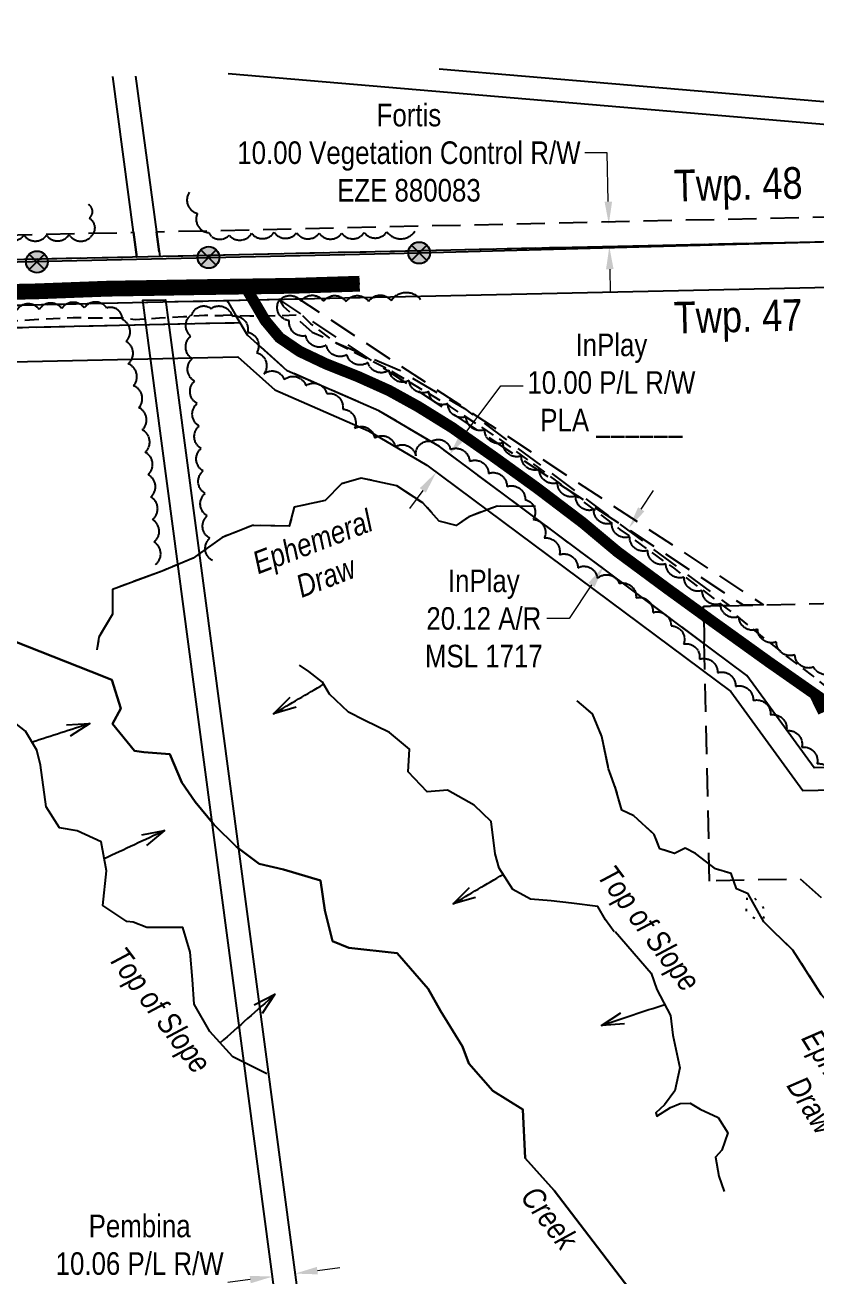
# Model space of a CAD drawing. Extents: x 605914 to 610440, y 5880595 to 5885290.
# Drawn here: x 607131 to 607482, y 5884728 to 5885283 of the extents above; entities that cross this region are included whole.
import ezdxf

# ---------------------------------------------------------------- set-up
doc = ezdxf.new("R2010")
doc.units = 0
doc.header["$LTSCALE"] = 5
doc.header["$PDMODE"] = 34
doc.header["$PDSIZE"] = 0.03
for name, pattern in [('0', [1, 1, 0]), ('foc-ACCESSROAD', [3.75, 2.5, -1.25]), ('foc-FLOWLINE', [3.75, 2.5, -1.25]), ('foc-TOPO', [1, 0.2, -0.8]), ('foc-TOPO-ephemeral', [6.25, 3.125, -0.625, 0.625, -0.625, 0.625, -0.625]), ('POWERLINE5', [7.8, 2.4, -0.6, 0.6, -0.6, 0.6, -0.6, 2.4]), ('UG_PIPE', [1.875, 1.25, -0.625])]:
    doc.linetypes.add(name, pattern=pattern)
doc.layers.get('Defpoints').update_dxf_attribs({"color": 9})
for name, color, linetype in [('AS-PIPE-UG', 44, 'UG_PIPE'), ('AS-POWER', 104, 'foc-POWER'), ('AS-POWER-EXISTING', 72, 'POWERLINE5'), ('AS-ROADS', 254, 'Continuous'), ('C-AR', 13, 'foc-ACCESSROAD'), ('C-FLOWLINE', 13, 'foc-FLOWLINE'), ('C-RW', 13, 'Continuous'), ('C-WS', 13, 'foc-ACCESSROAD'), ('D-TXT', 6, 'Continuous'), ('F-EZE', 190, 'foc-FLOWLINE'), ('F-RW', 190, 'Continuous'), ('L-SEC', 7, 'Continuous'), ('T-BUSH', 110, '0'), ('T-CREEK', 160, 'Continuous'), ('T-DRAW', 143, 'foc-TOPO-ephemeral'), ('T-LOW-AREA', 48, 'foc-TOPO'), ('T-SLOPE', 48, 'Continuous'), ('T-WATER', 160, 'Continuous'), ('T-WATER-T', 170, 'Continuous')]:
    doc.layers.add(name, color=color, linetype=linetype)
for name, color, linetype, lineweight in [('C-AR-T', 13, 'Continuous', 9), ('C-RW-T', 13, 'Continuous', 9), ('F-EZE-T', 190, 'Continuous', 9), ('F-RW-T', 190, 'Continuous', 9), ('T-TEXT', 48, 'Continuous', 18)]:
    doc.layers.add(name, color=color, linetype=linetype, lineweight=lineweight)
doc.styles.add('80CG', font='ARIALN.TTF', dxfattribs={"height": 10})
doc.styles.add('80L', font='ARIALN.TTF', dxfattribs={"height": 10})
doc.styles.add('80LS', font='ARIALNI.TTF', dxfattribs={"height": 10})
doc.styles.add('foc-LtypeFont', font='ARIALN.TTF', dxfattribs={"height": 7.35})
doc.linetypes.add('foc-POWER', pattern='A,6,-1,["P",foc-LtypeFont,S=0.2,R=0,X=-0.625,Y=-0.75],-1.24,4', length=12.24)
doc.linetypes.add('foc-TOPO-flowdirection-NOLINE', pattern='A,0,[">",foc-LtypeFont,S=0.3,R=0,X=0,Y=-0.945],-20,[">",foc-LtypeFont,S=0.3,R=0,X=0,Y=-0.945],0', length=20)
doc.dimstyles.new('Compass 5 000', dxfattribs={"dimscale": 5, "dimtxt": 9, "dimasz": 2, "dimexe": 0.2, "dimexo": 0.0625, "dimgap": 0.5, "dimtad": 0, "dimtih": 1, "dimtoh": 1, "dimzin": 0, "dimdsep": 46, "dimtxsty": '80CG', "dimcen": 0.1, "dimse1": 1, "dimse2": 1, "dimclrd": 256, "dimclrt": 256, "dimaunit": 1, "dimadec": 4, "dimazin": 0, "dimtfac": 0.06, "dimtofl": 0, "dimtmove": 0, "dimatfit": 1, "dimfxl": 0.2, "dimtolj": 1, "dimtzin": 0, "dimlwd": -1, "dimarcsym": 0})

# ---------------------------------------------------------------- blocks, each defined once
blk = doc.blocks.new('*D388')
at = {"layer": 'C-AR-T', "transparency": 16777216}
for p, q in [((607404.4, 5885068.14), (607409.89, 5885076.49)), ((607382.34, 5885034.61), (607372.51, 5885019.68)), ((607372.51, 5885019.68), (607362.51, 5885019.68))]:
    blk.add_line(p, q, dxfattribs=at)
for points in [[(607403, 5885069.05), (607405.79, 5885067.22), (607398.9, 5885059.78)], [(607380.95, 5885035.53), (607383.73, 5885033.7), (607387.83, 5885042.97)]]:
    blk.add_solid(points, dxfattribs=at)
at = {"layer": 'Defpoints', "color": 0, "transparency": 16777216}
for p in [(607397.07, 5885060.99), (607386, 5885044.17), (607387.83, 5885042.97)]:
    blk.add_point(p, dxfattribs=at)
at = {"layer": 'C-AR-T', "transparency": 16777216, "insert": (607334.6, 5885019.68), "char_height": 10, "attachment_point": 5, "style": '80CG'}
blk.add_mtext('\\A1;InPlay\\P20.12 A/R\\PMSL 1717', dxfattribs=at)
blk = doc.blocks.new('*D392')
at = {"layer": 'Defpoints', "color": 0, "transparency": 16777216}
for p in [(607217.8, 5884902.01), (607227.77, 5884903.33), (607250.9, 5884729.35)]:
    blk.add_point(p, dxfattribs=at)
at = {"layer": 'F-RW-T', "transparency": 16777216}
for p, q in [((607260.81, 5884730.66), (607270.72, 5884731.98)), ((607231.02, 5884726.7), (607221.1, 5884725.39))]:
    blk.add_line(p, q, dxfattribs=at)
for points in [[(607260.59, 5884732.32), (607261.03, 5884729.01), (607250.9, 5884729.35)], [(607230.8, 5884728.36), (607231.24, 5884725.05), (607240.93, 5884728.02)]]:
    blk.add_solid(points, dxfattribs=at)
at = {"layer": 'F-RW-T', "transparency": 16777216, "insert": (607182.02, 5884725.39), "char_height": 10, "attachment_point": 5, "style": '80CG'}
blk.add_mtext('\\A1;Pembina\\P10.06 P/L R/W\\PPlan 2857 KS\\PROE 3446', dxfattribs=at)
blk = doc.blocks.new('POWERPOLE')
h = blk.add_hatch(color=255)
edge = h.paths.add_edge_path()
edge.add_arc((0, 0), 0.96, 0, 360)
at = {"linetype": 'Continuous'}
for p, q in [((0.68, -0.68), (-0.68, 0.68)), ((-0.68, -0.68), (0.68, 0.68))]:
    blk.add_line(p, q, dxfattribs=at)
blk.add_circle((0, 0), 0.96, dxfattribs=at)
blk = doc.blocks.new('*D503')
at = {"layer": 'Defpoints', "color": 0, "transparency": 16777216}
for p in [(607390.02, 5885194.55), (607391.64, 5885194.59), (607391.86, 5885184.6)]:
    blk.add_point(p, dxfattribs=at)
at = {"layer": 'F-EZE-T', "transparency": 16777216}
for p, q in [((607389.32, 5885226.15), (607379.32, 5885226.15)), ((607389.8, 5885204.55), (607389.32, 5885226.15)), ((607390.46, 5885174.56), (607390.68, 5885164.57))]:
    blk.add_line(p, q, dxfattribs=at)
for points in [[(607391.47, 5885204.58), (607388.13, 5885204.51), (607390.02, 5885194.55)], [(607392.13, 5885174.6), (607388.79, 5885174.53), (607390.24, 5885184.56)]]:
    blk.add_solid(points, dxfattribs=at)
at = {"layer": 'F-EZE-T', "transparency": 16777216, "insert": (607301.39, 5885226.15), "char_height": 10, "attachment_point": 5, "style": '80CG'}
blk.add_mtext('\\A1;Fortis\\P10.00 Vegetation Control R/W\\PEZE 880083', dxfattribs=at)
blk = doc.blocks.new('*D516')
at = {"layer": 'C-RW-T', "transparency": 16777216}
for p, q in [((607325.47, 5885100.59), (607342.08, 5885122.91)), ((607342.08, 5885122.91), (607352.08, 5885122.91)), ((607307.56, 5885076.53), (607301.59, 5885068.5))]:
    blk.add_line(p, q, dxfattribs=at)
for points in [[(607324.13, 5885101.58), (607326.8, 5885099.59), (607319.5, 5885092.57)], [(607306.22, 5885077.52), (607308.9, 5885075.53), (607313.53, 5885084.55)]]:
    blk.add_solid(points, dxfattribs=at)
at = {"layer": 'Defpoints', "color": 0, "transparency": 16777216}
for p in [(607319.5, 5885092.57), (607325.25, 5885088.29), (607319.28, 5885080.27)]:
    blk.add_point(p, dxfattribs=at)
at = {"layer": 'C-RW-T', "transparency": 16777216, "insert": (607391.17, 5885122.91), "char_height": 10, "attachment_point": 5, "style": '80CG'}
blk.add_mtext('\\A1;InPlay\\P10.00 P/L R/W\\PPLA ______', dxfattribs=at)

msp = doc.modelspace()

# ---------------------------------------------------------------- linework, layer by layer
at = {"layer": 'AS-PIPE-UG', "flags": 128}
for points in [[(606785.21, 5885148.452), (606789.779, 5885148.581), (606798.63, 5885148.216), (606804.817, 5885146.139), (606809.29, 5885145.512), (606813.125, 5885144.133), (606828.442, 5885145.503), (606845.862, 5885145.705), (606859.46, 5885146.342), (606867.907, 5885146.368), (606887.744, 5885147.262), (606905.733, 5885147.024), (606915.823, 5885147.047), (606922.78, 5885148.36), (606933.62, 5885147.664), (606953.653, 5885148.249), (606966.303, 5885148.431), (606977.81, 5885148.944), (606990.264, 5885149.187), (607002.884, 5885149.595), (607014.901, 5885149.824), (607044.204, 5885150.345), (607064.747, 5885150.441), (607073.864, 5885150.66), (607085.123, 5885150.933), (607096.11, 5885150.791), (607114.849, 5885151.25), (607152.563, 5885153.103), (607174.592, 5885153.011), (607179.979, 5885152.204), (607190.824, 5885153.015), (607201.476, 5885153.591), (607210.838, 5885154.138), (607219.009, 5885154.096)], [(607495.752, 5884967.43), (607497.339, 5884969.352), (607500.968, 5884972.985), (607499.154, 5884979.729), (607485.997, 5884989.914), (607480.428, 5884994.282), (607468.427, 5885003.404), (607446.602, 5885021.019), (607418.783, 5885042.127), (607395.061, 5885059.252), (607368.669, 5885079.372), (607341.728, 5885099.245), (607319.656, 5885113.714), (607293.531, 5885129.431), (607269.642, 5885141.455), (607257.967, 5885150.412), (607254.13, 5885154.216), (607244.685, 5885153.888), (607230.87, 5885153.718), (607219.249, 5885154.216)]]:
    msp.add_lwpolyline(points, dxfattribs=at)
at = {"layer": 'AS-POWER', "flags": 128}
msp.add_lwpolyline([(606784.718, 5885170.106), (607305.937, 5885181.827), (607690.349, 5885192.29), (608302.3, 5885208.658), (608329.197, 5885194.957), (608333.709, 5885094.359), (608340.19, 5885016.637), (608340.457, 5884991.014), (608369.092, 5884991.699)], dxfattribs=at)
at = {"layer": 'AS-ROADS', "flags": 128}
msp.add_lwpolyline([(606784.964, 5885159.292, 7, 7, 0), (606794.462, 5885159.638, 7, 7, 0), (606818.435, 5885159.886, 7, 7, 0), (606844.95, 5885159.74, 7, 7, 0), (606855.338, 5885159.307, 7, 7, 0), (606877.552, 5885158.926, 7, 7, 0), (606897.258, 5885159.463, 7, 7, 0), (606934.921, 5885161.033, 7, 7, 0), (606961.232, 5885161.353, 7, 7, 0), (606985.623, 5885161.591, 7, 7, 0), (607005.323, 5885161.56, 7, 7, 0), (607029.051, 5885162.379, 7, 7, 0), (607045.505, 5885162.383, 7, 7, 0), (607062.014, 5885163.241, 7, 7, 0), (607087, 5885163.683, 7, 7, 0), (607117.244, 5885164.344, 7, 7, 0), (607136.074, 5885164.739, 7, 7, 0), (607167.998, 5885165.94, 7, 7, 0), (607186.922, 5885166.238, 7, 7, 0), (607208.069, 5885166.594, 7, 7, 0), (607249.981, 5885167.21, 7, 7, 0), (607279.564, 5885168.138, 7, 7, 0)], format="xyseb", dxfattribs=at)
for points in [[(607279.564, 5885168.138), (607249.981, 5885167.21), (607208.069, 5885166.594), (607187.033, 5885166.172)], [(607228.809, 5885166.888), (607237.711, 5885151.772), (607244.021, 5885144.248), (607252.961, 5885138.139), (607264.552, 5885132.644), (607278.992, 5885126.891), (607292.623, 5885120.772), (607305.545, 5885113.642), (607320.456, 5885104.4), (607339.421, 5885091.112), (607358.158, 5885077.598), (607378.494, 5885062.163), (607393.827, 5885049.321), (607415.805, 5885033.062), (607436.087, 5885018.343), (607460.907, 5885000.509), (607481.734, 5884985.951), (607497.888, 5884974.715)], [(607485.187, 5884978.204), (607481.275, 5884986.257)]]:
    msp.add_lwpolyline(points, dxfattribs=at)
at = {"layer": 'AS-ROADS', "const_width": 4.998, "flags": 128}
for points in [[(607228.81, 5885166.888), (607237.712, 5885151.772), (607244.021, 5885144.248), (607252.961, 5885138.139), (607264.552, 5885132.644), (607278.993, 5885126.891), (607292.623, 5885120.772), (607305.545, 5885113.642), (607320.456, 5885104.4), (607339.421, 5885091.112), (607358.158, 5885077.598), (607378.495, 5885062.163), (607393.827, 5885049.321), (607415.805, 5885033.062), (607436.088, 5885018.343), (607460.908, 5885000.509), (607481.734, 5884985.951), (607497.889, 5884974.715)], [(607485.187, 5884978.204), (607481.275, 5884986.257)]]:
    msp.add_lwpolyline(points, dxfattribs=at)
at = {"layer": 'C-AR', "flags": 128}
msp.add_lwpolyline([(607432.384, 5885008.552), (607314.881, 5885096.002), (607288.038, 5885111.804), (607247.461, 5885129.571), (607229.845, 5885145.31), (607220.774, 5885160.708), (607243.817, 5885161.217), (607245.583, 5885158.219), (607258.468, 5885146.707), (607297.205, 5885129.745), (607326.019, 5885112.784), (607443.362, 5885025.452), (607432.017, 5885025.202)], close=True, dxfattribs=at)
at = {"layer": 'C-FLOWLINE', "flags": 128}
msp.add_lwpolyline([(606785.15, 5885151.087), (606885.086, 5885153.301), (607220.774, 5885160.708), (607226.623, 5885150.779), (606885.308, 5885143.247), (606785.379, 5885141.034)], dxfattribs=at)
msp.add_lwpolyline([(607458.552, 5885025.788), (607449.707, 5885025.592), (607243.782, 5885161.216), (607252.627, 5885161.411), (607458.552, 5885025.788)], close=True, dxfattribs=at)
at = {"layer": 'C-RW'}
msp.add_lwpolyline([(606785.72, 5885126.044), (606885.64, 5885128.257), (607225.534, 5885135.757), (607241.991, 5885121.054), (607283.482, 5885102.887), (607309.345, 5885087.661), (607444.055, 5884987.406), (607476.093, 5884943.437), (607543.437, 5884944.923), (607543.216, 5884954.917), (607481.096, 5884953.546), (607451.24, 5884994.519), (607314.881, 5885096.002), (607288.038, 5885111.804), (607247.461, 5885129.571), (607229.845, 5885145.31), (607226.623, 5885150.779), (606885.308, 5885143.247), (606785.379, 5885141.034)], dxfattribs=at)
at = {"layer": 'C-WS', "flags": 128}
msp.add_lwpolyline([(607434.706, 5884903.36), (607432.017, 5885025.202), (607603.827, 5885028.993), (607606.956, 5884887.164), (607496.754, 5884884.733), (607475.006, 5884904.25)], close=True, dxfattribs=at)
at = {"layer": 'F-EZE', "flags": 128}
msp.add_lwpolyline([(607619.901, 5885189.632), (607190.912, 5885180.166), (607189.435, 5885191.147), (607620.11, 5885200.752), (607640.138, 5885201.2), (607690.119, 5885202.317), (607690.449, 5885191.189), (607639.904, 5885190.074), (607619.901, 5885189.632)], close=True, dxfattribs=at)
msp.add_lwpolyline([(607619.901, 5885189.632), (607190.912, 5885180.166), (607189.435, 5885191.147), (607620.11, 5885200.752), (607640.138, 5885201.2), (607690.119, 5885202.317), (607690.449, 5885191.189), (607639.904, 5885190.074), (607619.901, 5885189.632)], close=True, dxfattribs=at)
msp.add_lwpolyline([(606784.446, 5885182.065), (606884.14, 5885184.395), (607179.316, 5885190.926), (607180.791, 5885179.943), (606884.641, 5885173.408), (606784.705, 5885171.194)], dxfattribs=at)
at = {"layer": 'F-RW'}
for points in [[(607314.783, 5885263.317), (607621.012, 5885237.324), (607640.987, 5885235.628), (607689.45, 5885231.517), (607689.683, 5885221.362), (607640.738, 5885225.517), (607620.763, 5885227.214), (607221.198, 5885261.155)], [(607180.227, 5885260.209), (607189.435, 5885191.147), (607190.912, 5885180.166), (607180.791, 5885179.943), (607179.316, 5885190.926), (607170.106, 5885259.975)]]:
    msp.add_lwpolyline(points, dxfattribs=at)
msp.add_lwpolyline([(607300.164, 5884358.753), (607290.05, 5884358.527), (607184.729, 5885150.764), (607183.396, 5885160.787), (607193.509, 5885161.013), (607194.842, 5885150.992), (607300.164, 5884358.753)], close=True, dxfattribs=at)
at = {"layer": 'L-SEC'}
for p, q in [((607690.449, 5885191.189), (606884.641, 5885173.408)), ((606885.086, 5885153.301), (607690.893, 5885171.082))]:
    msp.add_line(p, q, dxfattribs=at)
at = {"layer": 'T-BUSH', "flags": 128}
for points in [[(607204.014, 5885208.661, 0.5205671), (607207.603, 5885199.331, 0.5205671), (607212.616, 5885190.769, 0.5205671), (607221.695, 5885189.669, 0.5205671), (607231.659, 5885190.474, 0.5205671), (607241.632, 5885190.964, 0.5205671), (607251.625, 5885190.751, 0.5205671), (607261.619, 5885190.539, 0.5205671), (607271.612, 5885190.495, 0.5205671), (607281.602, 5885190.828, 0.5205671), (607291.593, 5885191.149, 0.5205671), (607304.211, 5885191.502, 0.5205671)], [(606784.55, 5885177.502, 0.4336609), (606793.325, 5885179.04, 0.5205671), (606803.315, 5885179.36, 0.5205671), (606813.283, 5885180.066, 0.5205671), (606823.242, 5885180.932, 0.5205671), (606833.234, 5885180.986, 0.5205671), (606843.215, 5885180.665, 0.5205671), (606853.164, 5885179.69, 0.5205671), (606862.211, 5885175.881, 0.5205671), (606871.977, 5885174.227, 0.5205671), (606878.789, 5885176.358, 0.5205671), (606885, 5885184.19, 0.5205671), (606894.099, 5885184.922, 0.5205671), (606902.359, 5885179.293, 0.5205671), (606911.584, 5885177.107, 0.5205671), (606921.558, 5885177.751, 0.5205671), (606931.52, 5885178.568, 0.5205671), (606941.499, 5885179.139, 0.5205671), (606951.482, 5885179.645, 0.5205671), (606961.423, 5885180.618, 0.5205671), (606971.336, 5885181.905, 0.5205671), (606981.295, 5885182.485, 0.5205671), (606991.291, 5885182.496, 0.5205671), (607001.153, 5885183.724, 0.5205671), (607010.949, 5885185.536, 0.5205671), (607020.944, 5885185.444, 0.5205671), (607030.934, 5885185.513, 0.5205671), (607040.899, 5885186.309, 0.5205671), (607050.878, 5885186.799, 0.5205671), (607060.872, 5885187.003, 0.5205671), (607070.86, 5885187.348, 0.5205671), (607080.837, 5885187.961, 0.5205671), (607090.816, 5885188.558, 0.5205671), (607100.796, 5885189.108, 0.5205671), (607110.777, 5885189.657, 0.5205671), (607120.762, 5885189.934, 0.5205671), (607130.756, 5885189.695, 0.5205671), (607140.748, 5885189.589, 0.5205671), (607150.74, 5885189.876, 0.5205671), (607160.619, 5885189.255, 0.5205671), (607159.671, 5885197.145, 0.5205671), (607159.343, 5885203.29)], [(607214.337, 5885045.386, -0.5205671), (607213.131, 5885055.309, -0.5205671), (607211.984, 5885065.238, -0.5205671), (607211.078, 5885075.193, -0.5205671), (607210.172, 5885085.148, -0.5205671), (607209.294, 5885095.105, -0.5205671), (607208.42, 5885105.063, -0.5205671), (607207.542, 5885115.02, -0.5205671), (607206.394, 5885124.95, -0.5205671), (607205.361, 5885134.89, -0.5205671), (607204.743, 5885144.867, -0.5205671), (607205.288, 5885154.539, -0.5205671), (607213.655, 5885157.158, -0.5205671), (607222.974, 5885153.817, -0.5205671), (607229.946, 5885146.654, -0.5205671), (607233.895, 5885137.646, -0.5205671), (607237.074, 5885128.17, -0.5205671), (607246.116, 5885125.695, -0.5205671), (607255.692, 5885123.019, -0.5205671), (607264.994, 5885119.405, -0.5205671), (607272.055, 5885112.562, -0.5205671), (607277.329, 5885104.071, -0.5205671), (607286.173, 5885099.813, -0.5205671), (607295.368, 5885095.897, -0.5205671), (607304.472, 5885091.771, -0.5205671), (607311.479, 5885098.279, -0.5205671), (607319.773, 5885094.683, -0.5205671), (607328.285, 5885089.442, -0.5205671), (607336.713, 5885084.075, -0.5205671), (607344.835, 5885078.248, -0.5205671), (607352.957, 5885072.421, -0.5205671), (607356.479, 5885063.718, -0.5205671), (607361.426, 5885055.449, -0.5205671), (607368.125, 5885048.03, -0.5205671), (607376.253, 5885042.244, -0.5205671), (607384.948, 5885037.61, -0.5205671), (607394.675, 5885035.304, -0.5205671), (607402.06, 5885028.959, -0.5205671), (607409.495, 5885022.348, -0.5205671), (607417.61, 5885016.512, -0.5205671), (607423.166, 5885008.466, -0.5205671), (607430.218, 5885001.694, -0.5205671), (607438.238, 5884995.728, -0.5205671), (607446.198, 5884989.682, -0.5205671), (607453.98, 5884983.411, -0.5205671), (607461.686, 5884977.043, -0.5205671), (607468.785, 5884970.038, -0.5205671), (607475.566, 5884962.693, -0.5205671), (607482.355, 5884955.356, -0.5205671), (607489.151, 5884948.025, -0.5205671), (607497.621, 5884942.771, -0.5205671), (607507.304, 5884944.145, -0.5205671), (607515.473, 5884949.456, -0.5205671), (607522.007, 5884947.326, -0.5205671), (607525.592, 5884937.995, -0.5205671), (607531.441, 5884937.97, -0.5205671), (607534.411, 5884945.563, -0.5205671), (607530.267, 5884954.66, -0.5205671), (607525.47, 5884963.424, -0.5205671), (607520.479, 5884972.082, -0.5205671), (607515.111, 5884980.515, -0.5205671), (607508.099, 5884987.593, -0.5205671), (607499.936, 5884993.159, -0.5205671), (607490.707, 5884996.749, -0.5205671), (607480.82, 5884998.222, -0.5205671), (607472.505, 5885003.674, -0.5205671), (607464.282, 5885009.357, -0.5205671), (607455.999, 5885014.952, -0.5205671), (607447.69, 5885020.51, -0.5205671), (607439.481, 5885026.209, -0.5205671), (607431.442, 5885032.15, -0.5205671), (607423.403, 5885038.091, -0.5205671), (607415.336, 5885043.994, -0.5205671), (607407.264, 5885049.889, -0.5205671), (607399.28, 5885055.904, -0.5205671), (607391.321, 5885061.952, -0.5205671), (607383.356, 5885067.992, -0.5205671), (607375.325, 5885073.943, -0.5205671), (607367.293, 5885079.894, -0.5205671), (607359.255, 5885085.836, -0.5205671), (607351.215, 5885091.775, -0.5205671), (607343.121, 5885097.641, -0.5205671), (607334.957, 5885103.408, -0.5205671), (607326.796, 5885109.181, -0.5205671), (607318.643, 5885114.964, -0.5205671), (607310.26, 5885120.379, -0.5205671), (607301.491, 5885125.177, -0.5205671), (607292.625, 5885129.762, -0.5205671), (607283.247, 5885133.223, -0.5205671), (607273.869, 5885136.684, -0.5205671), (607264.784, 5885140.852, -0.5205671), (607255.71, 5885145.043, -0.5205671), (607248.378, 5885151.769, -0.5205671), (607243.56, 5885160.135, -0.5205671), (607253.551, 5885160.459, -0.5205671), (607263.546, 5885160.347, -0.5205671), (607273.542, 5885160.224, -0.5205671), (607283.534, 5885160.281, -0.5205671), (607293.523, 5885160.66, -0.5205671), (607306.518, 5885161.153, -0.5205671)], [(607189.078, 5885043.662, 0.5205671), (607188.42, 5885053.636, 0.5205671), (607187.763, 5885063.61, 0.5205671), (607187.037, 5885073.578, 0.5205671), (607185.769, 5885083.493, 0.5205671), (607184.501, 5885093.409, 0.5205671), (607183.233, 5885103.324, 0.5205671), (607181.687, 5885113.188, 0.5205671), (607179.308, 5885122.896, 0.5205671), (607176.929, 5885132.605, 0.5205671), (607176.067, 5885142.555, 0.5205671), (607174.351, 5885152.254, 0.5205671), (607167.479, 5885157.36, 0.5205671), (607157.483, 5885157.417, 0.5205671), (607147.493, 5885157.137, 0.5205671), (607137.504, 5885156.753, 0.5205671), (607127.514, 5885156.41, 0.5205671), (607117.523, 5885156.131, 0.5205671), (607107.527, 5885156.011, 0.5205671), (607097.532, 5885155.896, 0.5205671), (607087.536, 5885155.839, 0.5205671), (607077.552, 5885155.597, 0.5205671), (607069.131, 5885150.619, 0.5205671), (607061.09, 5885144.682, 0.5205671), (607051.139, 5885144.351, 0.5205671), (607041.145, 5885144.147, 0.5205671), (607031.154, 5885144.063, 0.5205671), (607021.179, 5885144.713, 0.5205671), (607011.251, 5885143.686, 0.5205671), (607002.237, 5885144.858, 0.5205671), (606995.654, 5885152.381, 0.5205671), (606985.834, 5885152.781, 0.5205671), (606975.838, 5885152.842, 0.5205671), (606965.843, 5885153.007, 0.5205671), (606955.85, 5885153.219, 0.5205671), (606945.857, 5885153.491, 0.5205671), (606935.865, 5885153.503, 0.5205671), (606925.873, 5885153.219, 0.5205671), (606915.881, 5885152.935, 0.5205671), (606910.1, 5885146.707, 0.5205671), (606906.666, 5885138.068, 0.5205671), (606897.469, 5885137.985, 0.5205671), (606887.797, 5885140.509, 0.5205671), (606878.499, 5885144.163, 0.5205671), (606869.225, 5885147.895, 0.5205671), (606859.259, 5885147.663, 0.5205671), (606849.294, 5885147.94, 0.5205671), (606839.362, 5885149.072, 0.5205671), (606829.432, 5885150.211, 0.5205671), (606819.466, 5885150.711, 0.5205671), (606809.47, 5885150.653, 0.5205671), (606799.867, 5885148.401, 0.5205671), (606795.65, 5885139.903, 0.5205671), (606789.579, 5885132.014, 0.5205671), (606789.032, 5885122.327, 0.5205671), (606786.152, 5885113.556, 0.0087903), (606786.001, 5885113.684, 0.0087903)]]:
    msp.add_lwpolyline(points, format="xyb", dxfattribs=at)
at = {"layer": 'T-CREEK', "linetype": 'foc-TOPO-flowdirection-NOLINE', "flags": 128}
msp.add_lwpolyline([(607476.828, 5884380.877), (607465.164, 5884411.881), (607466.061, 5884449.478), (607461.707, 5884466.686), (607448.831, 5884495.142), (607433.26, 5884542.463), (607422.267, 5884678.121), (607417.95, 5884694.32), (607410.351, 5884707.854), (607365.721, 5884766.112), (607352.944, 5884780.469), (607351.957, 5884802.04), (607338.657, 5884810.375), (607327.999, 5884822.507), (607325.159, 5884830.083), (607315.362, 5884845.755), (607309.877, 5884855.555), (607296.141, 5884871.4), (607274.76, 5884873.703), (607267.547, 5884876.695), (607264.116, 5884890.49), (607262.256, 5884903.527), (607245.834, 5884908.433), (607234.98, 5884911.04), (607224.918, 5884918.583), (607215.089, 5884928.201), (607206.587, 5884938.477), (607200.693, 5884947.065), (607195.402, 5884959.633), (607183.926, 5884960.479), (607179.681, 5884961.096), (607170.034, 5884973.087), (607173.745, 5884979.777), (607169.717, 5884992.604), (607160.353, 5884996.194), (607082.42, 5885026.929), (607053.312, 5885038.795), (606984.085, 5885072.092), (606951.855, 5885080.175), (606936.641, 5885079.753)], dxfattribs=at)
at = {"layer": 'T-DRAW', "flags": 128}
for points in [[(607357.568, 5885069.377), (607340.507, 5885069.587), (607327.922, 5885064.871), (607322.344, 5885060.992), (607314.833, 5885062.854), (607307.567, 5885070.938), (607296.088, 5885078.49), (607280.272, 5885082.011), (607271.482, 5885079.444), (607264.291, 5885072.032), (607250.568, 5885069.05), (607248.349, 5885060.621), (607231.986, 5885060.976), (607218.55, 5885055.651), (607205.712, 5885046.499), (607191.929, 5885040.784), (607169.963, 5885032.629), (607170.031, 5885021.669), (607163.948, 5885011.407), (607163.075, 5885005.809)], [(607451.859, 5884897.64), (607446.64, 5884899.88), (607444.254, 5884906.661), (607437.322, 5884908.794), (607428.454, 5884915.556), (607423.841, 5884917.887), (607419.091, 5884915.514), (607412.654, 5884917.695), (607410.124, 5884924.063), (607401.132, 5884932.234), (607395.738, 5884934.806), (607393.021, 5884944.544), (607389.939, 5884953.05), (607386.986, 5884967.46), (607382.724, 5884977.497), (607376.021, 5884983.169)], [(607458.737, 5884885.253), (607463.036, 5884881.064), (607471.658, 5884872.79), (607484.128, 5884853.137), (607498.029, 5884837.338), (607504.895, 5884823.674), (607518.684, 5884798.135), (607525.278, 5884783.232)]]:
    msp.add_lwpolyline(points, dxfattribs=at)
at = {"layer": 'T-DRAW', "linetype": 'foc-TOPO-flowdirection-NOLINE', "flags": 128}
msp.add_lwpolyline([(607357.568, 5885069.377), (607340.507, 5885069.587), (607327.922, 5885064.871), (607322.344, 5885060.992), (607314.833, 5885062.854), (607307.567, 5885070.938), (607296.088, 5885078.49), (607280.272, 5885082.011), (607271.482, 5885079.444), (607264.291, 5885072.032), (607250.568, 5885069.05), (607248.349, 5885060.621), (607231.986, 5885060.976), (607218.55, 5885055.651), (607205.712, 5885046.499), (607191.929, 5885040.784), (607169.963, 5885032.629), (607170.031, 5885021.669), (607163.948, 5885011.407), (607163.075, 5885005.809)], dxfattribs=at)
at = {"layer": 'T-LOW-AREA', "flags": 128}
msp.add_lwpolyline([(607451.262, 5884895.982), (607450.9, 5884890.069), (607453.034, 5884887.669), (607455.666, 5884886.446), (607458.483, 5884886.56), (607459.675, 5884889.233), (607457.895, 5884892.896), (607454.094, 5884896.166)], dxfattribs=at)
at = {"layer": 'T-SLOPE', "flags": 128}
for points in [[(607392.374, 5884880.834), (607388.493, 5884886.121), (607385.177, 5884892.049), (607373.457, 5884893.605), (607364.426, 5884894.52), (607355.298, 5884895.277), (607347.507, 5884899.6), (607341.365, 5884909.048), (607339.621, 5884915.364), (607337.828, 5884929.781), (607330.312, 5884936.978), (607318.565, 5884943.622), (607309.46, 5884942.937), (607301.044, 5884951.741), (607301.599, 5884961.837), (607292.796, 5884969.198), (607281.606, 5884974.626), (607274.586, 5884978.207), (607266.17, 5884986.141), (607263.049, 5884991.563), (607256.975, 5884996.233), (607252.944, 5884998.986)], [(607238.444, 5884817.899), (607223.331, 5884825.389), (607213.184, 5884836.605), (607206.193, 5884848.709), (607205.419, 5884859.714), (607204.431, 5884871.777), (607201.101, 5884882.815), (607185.259, 5884882.805), (607179.205, 5884885.094), (607176.274, 5884885.393), (607165.678, 5884892.455), (607167.275, 5884907.874), (607164.91, 5884920.697), (607154.265, 5884925.576), (607146.49, 5884927.016), (607140.568, 5884936.237), (607138.068, 5884954.77), (607136.422, 5884961.331), (607131.447, 5884969.811), (607124.508, 5884975.285)], [(607392.886, 5884881.053), (607408.775, 5884862.499), (607411.293, 5884855.284), (607417.416, 5884843.712), (607418.429, 5884835.112), (607421.55, 5884820.632), (607419.224, 5884810.405), (607414.734, 5884804.111), (607410.84, 5884800.652), (607411.288, 5884799.064), (607417.364, 5884803.017), (607421.596, 5884804.814), (607426.084, 5884804.914), (607430.581, 5884802.227), (607438.526, 5884798.586), (607442.781, 5884791.716), (607440.147, 5884784.101), (607437.268, 5884780.979), (607438.796, 5884772.537), (607441.18, 5884765.798)]]:
    msp.add_lwpolyline(points, dxfattribs=at)
at = {"layer": 'T-WATER', "flags": 128}
msp.add_lwpolyline([(607082.42, 5885026.929), (607160.353, 5884996.194), (607169.717, 5884992.604), (607173.745, 5884979.777), (607170.034, 5884973.087), (607179.681, 5884961.096), (607183.926, 5884960.479), (607195.402, 5884959.633), (607200.693, 5884947.065), (607206.587, 5884938.477), (607215.089, 5884928.201), (607224.918, 5884918.583), (607234.98, 5884911.04), (607245.834, 5884908.433), (607262.256, 5884903.527), (607264.116, 5884890.49), (607267.547, 5884876.695), (607274.76, 5884873.703), (607296.141, 5884871.4), (607309.877, 5884855.555), (607315.362, 5884845.755), (607325.159, 5884830.083), (607327.999, 5884822.507), (607338.657, 5884810.375), (607351.957, 5884802.04), (607352.944, 5884780.469), (607365.721, 5884766.112), (607410.351, 5884707.854)], dxfattribs=at)

# ---------------------------------------------------------------- block references
at = {"layer": 'AS-POWER-EXISTING', "xscale": 4.999999999999987, "yscale": 4.999999999999987, "zscale": 4.999999999999987}
for p in [(607212.589, 5885179.764), (607305.937, 5885181.827), (607136.47, 5885177.813)]:
    msp.add_blockref('POWERPOLE', p, dxfattribs=at)

# ---------------------------------------------------------------- texts
at = {"layer": 'D-TXT', "color": 3, "char_height": 14, "attachment_point": 1, "rotation": 1.31156, "style": '80L'}
for s, insert in [('Twp. 48', (607418.691, 5885218.593)), ('Twp. 47', (607418.619, 5885160.066))]:
    msp.add_mtext_dynamic_manual_height_columns(s, width=56.42673, gutter_width=47.5, heights=[0], dxfattribs=dict(at, insert=insert))
at = {"layer": 'T-WATER-T', "char_height": 9.9916, "attachment_point": 1, "style": '80L'}
for s, width, insert, rotation in [('\\pi0.32599;{\\fArial Narrow|b0|i1|c0|p34;Ephemeral\\P\\pi14.581;Draw}', 55.93293, (607230.706, 5885048.498), 20.92443), ('\\pi0.32599;{\\fArial Narrow|b0|i1|c0|p34;Ephemeral\\P\\pi14.581;Draw}', 55.93293, (607483.372, 5884839.151), 302.07851), ('\\pi0.56171;{\\fArial Narrow|b0|i1|c0|p34;Creek}', 31.22091, (607358.053, 5884769.65), 307.45507)]:
    msp.add_mtext_dynamic_manual_height_columns(s, width=width, gutter_width=49.98, heights=[0], dxfattribs=dict(at, insert=insert, rotation=rotation))

# ---------------------------------------------------------------- dimensions: what is measured, and where the dimension line sits
at = {"layer": 'C-AR-T'}
dim = msp.add_linear_dim(base=(607387.835, 5885042.967), p1=(607397.068, 5885060.987), p2=(607386.003, 5885044.172), angle=236.65203, text='InPlay\\P20.12 A/R\\PMSL 1717', dimstyle='Compass 5 000', dxfattribs=at)
dim.commit()
dim.dimension.update_dxf_attribs({"geometry": '*D388', "text_midpoint": (607334.596, 5885019.679), "dimtype": 161})
at = {"layer": 'C-RW-T'}
dim = msp.add_linear_dim(base=(607319.497, 5885092.567), p1=(607319.277, 5885080.27), p2=(607325.245, 5885088.288), angle=53.34213, text='InPlay\\P10.00 P/L R/W\\PPLA ______', dimstyle='Compass 5 000', dxfattribs=at)
dim.commit()
dim.dimension.update_dxf_attribs({"geometry": '*D516', "text_midpoint": (607391.168, 5885122.915), "dimtype": 161})
at = {"layer": 'F-EZE-T', "color": 5}
dim = msp.add_linear_dim(base=(607390.02, 5885194.55), p1=(607391.86, 5885184.598), p2=(607391.64, 5885194.586), angle=91.26389, text='Fortis\\P10.00 Vegetation Control R/W\\PEZE 880083', dimstyle='Compass 5 000', dxfattribs=at)
dim.commit()
dim.dimension.update_dxf_attribs({"geometry": '*D503', "text_midpoint": (607301.39, 5885226.146), "dimtype": 161})
at = {"layer": 'F-RW-T'}
dim = msp.add_linear_dim(base=(607250.897, 5884729.347), p1=(607217.799, 5884902.009), p2=(607227.766, 5884903.334), angle=7.57267, text='Pembina\\P10.06 P/L R/W\\PPlan 2857 KS\\PROE 3446', dimstyle='Compass 5 000', dxfattribs=at)
dim.commit()
dim.dimension.update_dxf_attribs({"geometry": '*D392', "text_midpoint": (607182.018, 5884725.386), "dimtype": 161})

# ---------------------------------------------------------------- leaders
at = {"layer": 'T-SLOPE', "path_type": 1}
for points in [[(607241.429, 5884977.531), (607263.595, 5884990.615)], [(607159.93, 5884973.18), (607134.331, 5884964.896)], [(607193.095, 5884925.71), (607166.293, 5884913.201)], [(607320.971, 5884893.239), (607343.137, 5884906.323)], [(607242.023, 5884853.178), (607217.727, 5884831.583)], [(607386.724, 5884839.393), (607414.791, 5884848.672)]]:
    msp.add_leader(points, dimstyle='Compass 5 000', override={"dimldrblk": 'Open30'}, dxfattribs=at)

# ---------------------------------------------------------------- next in the draw order: texts
at = {"layer": 'T-TEXT', "char_height": 9.99601, "width": 64.75356, "attachment_point": 2, "rotation": 306.75723, "style": '80LS', "bg_fill": 2}
for insert in [(607411.906, 5884885.462), (607195.04, 5884849.152)]:
    msp.add_mtext('Top of Slope', dxfattribs=dict(at, insert=insert))

# ---------------------------------------------------------------- next in the draw order: linework, layer by layer
at = {"layer": 'T-DRAW', "linetype": 'foc-TOPO-flowdirection-NOLINE', "flags": 128}
msp.add_lwpolyline([(607513.255, 5884808.192), (607518.685, 5884798.135), (607504.895, 5884823.674), (607498.03, 5884837.337), (607484.128, 5884853.137), (607471.658, 5884872.79), (607463.037, 5884881.064), (607458.738, 5884885.253), (607451.86, 5884897.64), (607446.64, 5884899.88), (607444.254, 5884906.661), (607437.323, 5884908.794), (607428.454, 5884915.556), (607423.842, 5884917.887), (607419.091, 5884915.514), (607412.655, 5884917.695), (607410.125, 5884924.063), (607401.132, 5884932.234), (607395.739, 5884934.806), (607393.022, 5884944.544), (607389.94, 5884953.05), (607386.986, 5884967.46), (607382.724, 5884977.497), (607376.021, 5884983.169)], dxfattribs=at)

doc.saveas('drawing.dxf')
